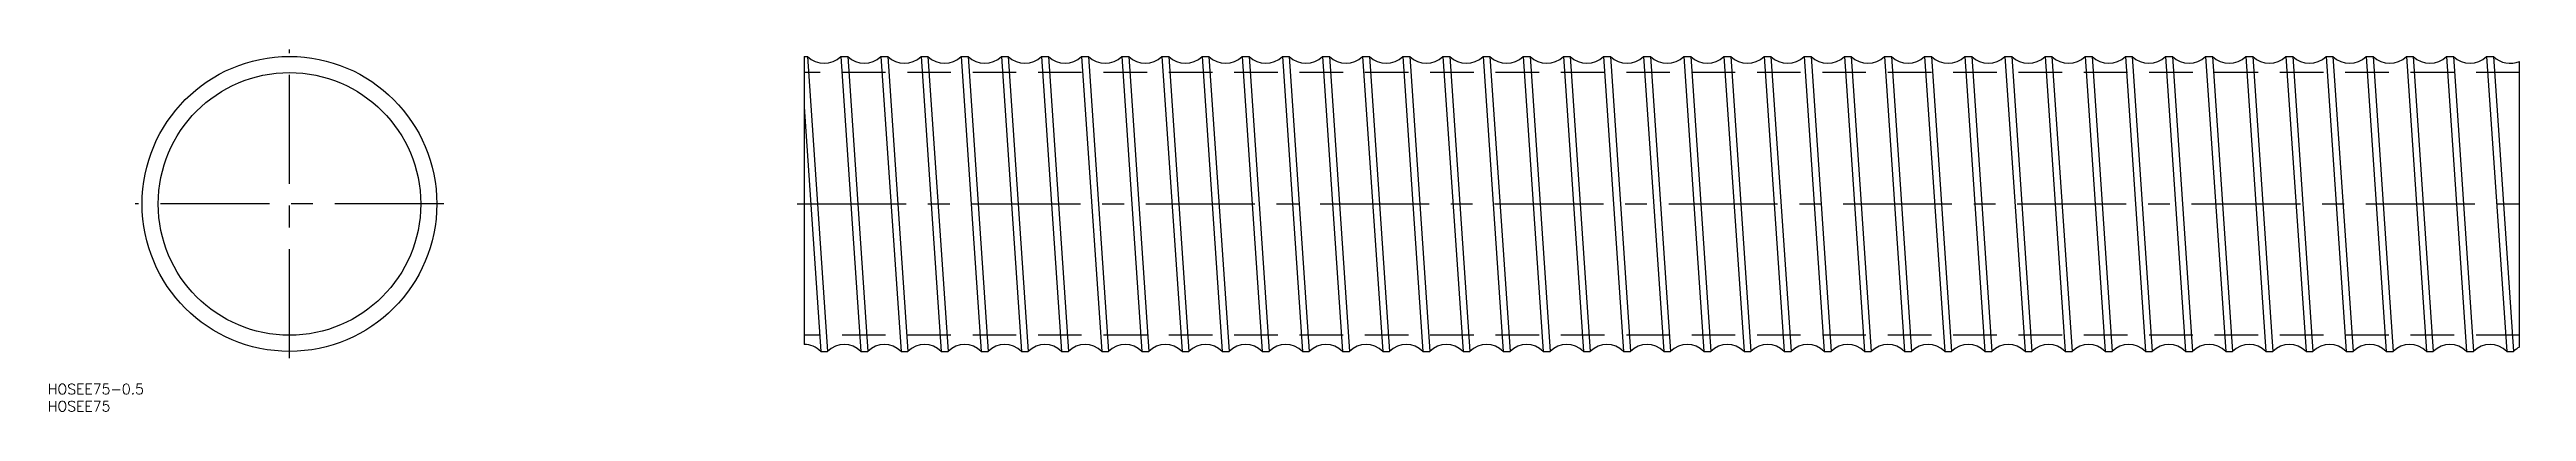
# Model space of a CAD drawing. Extents: x -70 to 652, y -60 to 45.
import ezdxf

# ---------------------------------------------------------------- set-up
doc = ezdxf.new("R2010")
doc.units = 0
doc.linetypes.add('CENTER', pattern=[50.8, 31.75, -6.35, 6.35, -6.35])
doc.linetypes.add('DASHED', pattern=[19.05, 12.7, -6.35])
doc.layers.get('0').update_dxf_attribs({"linetype": 'CONTINUOUS'})
doc.layers.add('CENTER', color=1, linetype='CENTER')
doc.styles.get("Standard").update_dxf_attribs({"font": 'txt.shx', "height": 3, "bigfont": 'bigfont.shx'})

msp = doc.modelspace()

# ---------------------------------------------------------------- linework, layer by layer
at = {"color": 7, "linetype": 'CONTINUOUS'}
for p, q in [((150, 42.95), (150, -40.95)), ((150, 42.95), (151, 42.95)), ((151, 42.95), (156.85, -42.95)), ((160.7, 42.95), (166.55, -42.95)), ((160.7, 42.95), (162.7, 42.95)), ((162.7, 42.95), (168.55, -42.95)), ((172.4, 42.95), (178.25, -42.95)), ((172.4, 42.95), (174.4, 42.95)), ((174.4, 42.95), (180.25, -42.95)), ((184.1, 42.95), (189.95, -42.95)), ((184.1, 42.95), (186.1, 42.95)), ((186.1, 42.95), (191.95, -42.95)), ((195.8, 42.95), (201.65, -42.95)), ((195.8, 42.95), (197.8, 42.95)), ((197.8, 42.95), (203.65, -42.95)), ((207.5, 42.95), (213.35, -42.95)), ((207.5, 42.95), (209.5, 42.95)), ((209.5, 42.95), (215.35, -42.95)), ((219.2, 42.95), (225.05, -42.95)), ((219.2, 42.95), (221.2, 42.95)), ((221.2, 42.95), (227.05, -42.95)), ((230.9, 42.95), (236.75, -42.95)), ((230.9, 42.95), (232.9, 42.95)), ((232.9, 42.95), (238.75, -42.95)), ((242.6, 42.95), (248.45, -42.95)), ((242.6, 42.95), (244.6, 42.95)), ((244.6, 42.95), (250.45, -42.95)), ((254.3, 42.95), (260.15, -42.95)), ((254.3, 42.95), (256.3, 42.95)), ((256.3, 42.95), (262.15, -42.95)), ((266, 42.95), (271.85, -42.95)), ((266, 42.95), (268, 42.95)), ((268, 42.95), (273.85, -42.95)), ((277.7, 42.95), (283.55, -42.95)), ((277.7, 42.95), (279.7, 42.95)), ((279.7, 42.95), (285.55, -42.95)), ((289.4, 42.95), (295.25, -42.95)), ((289.4, 42.95), (291.4, 42.95)), ((291.4, 42.95), (297.25, -42.95)), ((301.1, 42.95), (306.95, -42.95)), ((301.1, 42.95), (303.1, 42.95)), ((303.1, 42.95), (308.95, -42.95)), ((312.8, 42.95), (318.65, -42.95)), ((312.8, 42.95), (314.8, 42.95)), ((314.8, 42.95), (320.65, -42.95)), ((324.5, 42.95), (330.35, -42.95)), ((324.5, 42.95), (326.5, 42.95)), ((326.5, 42.95), (332.35, -42.95)), ((336.2, 42.95), (342.05, -42.95)), ((336.2, 42.95), (338.2, 42.95)), ((338.2, 42.95), (344.05, -42.95)), ((347.9, 42.95), (353.75, -42.95)), ((347.9, 42.95), (349.9, 42.95)), ((349.9, 42.95), (355.75, -42.95)), ((359.6, 42.95), (365.45, -42.95)), ((359.6, 42.95), (361.6, 42.95)), ((361.6, 42.95), (367.45, -42.95)), ((371.3, 42.95), (377.15, -42.95)), ((371.3, 42.95), (373.3, 42.95)), ((373.3, 42.95), (379.15, -42.95)), ((383, 42.95), (388.85, -42.95)), ((383, 42.95), (385, 42.95)), ((385, 42.95), (390.85, -42.95)), ((394.7, 42.95), (400.55, -42.95)), ((394.7, 42.95), (396.7, 42.95)), ((396.7, 42.95), (402.55, -42.95)), ((406.4, 42.95), (412.25, -42.95)), ((406.4, 42.95), (408.4, 42.95)), ((408.4, 42.95), (414.25, -42.95)), ((418.1, 42.95), (423.95, -42.95)), ((418.1, 42.95), (420.1, 42.95)), ((420.1, 42.95), (425.95, -42.95)), ((429.8, 42.95), (435.65, -42.95)), ((429.8, 42.95), (431.8, 42.95)), ((431.8, 42.95), (437.65, -42.95)), ((441.5, 42.95), (447.35, -42.95)), ((441.5, 42.95), (443.5, 42.95)), ((443.5, 42.95), (449.35, -42.95)), ((453.2, 42.95), (459.05, -42.95)), ((453.2, 42.95), (455.2, 42.95)), ((455.2, 42.95), (461.05, -42.95)), ((464.9, 42.95), (470.75, -42.95)), ((464.9, 42.95), (466.9, 42.95)), ((466.9, 42.95), (472.75, -42.95)), ((476.6, 42.95), (482.45, -42.95)), ((476.6, 42.95), (478.6, 42.95)), ((478.6, 42.95), (484.45, -42.95)), ((488.3, 42.95), (494.15, -42.95)), ((488.3, 42.95), (490.3, 42.95)), ((490.3, 42.95), (496.15, -42.95)), ((500, 42.95), (505.85, -42.95)), ((500, 42.95), (502, 42.95)), ((502, 42.95), (507.85, -42.95)), ((511.7, 42.95), (517.55, -42.95)), ((511.7, 42.95), (513.7, 42.95)), ((513.7, 42.95), (519.55, -42.95)), ((523.4, 42.95), (529.25, -42.95)), ((523.4, 42.95), (525.4, 42.95)), ((525.4, 42.95), (531.25, -42.95)), ((535.1, 42.95), (540.95, -42.95)), ((535.1, 42.95), (537.1, 42.95)), ((537.1, 42.95), (542.95, -42.95)), ((546.8, 42.95), (552.65, -42.95)), ((546.8, 42.95), (548.8, 42.95)), ((548.8, 42.95), (554.65, -42.95)), ((558.5, 42.95), (564.35, -42.95)), ((558.5, 42.95), (560.5, 42.95)), ((560.5, 42.95), (566.35, -42.95)), ((570.2, 42.95), (576.05, -42.95)), ((570.2, 42.95), (572.2, 42.95)), ((572.2, 42.95), (578.05, -42.95)), ((581.9, 42.95), (587.75, -42.95)), ((581.9, 42.95), (583.9, 42.95)), ((583.9, 42.95), (589.75, -42.95)), ((593.6, 42.95), (595.6, 42.95)), ((593.6, 42.95), (599.45, -42.95)), ((595.6, 42.95), (601.45, -42.95)), ((605.3, 42.95), (611.15, -42.95)), ((605.3, 42.95), (607.3, 42.95)), ((607.3, 42.95), (613.15, -42.95)), ((617, 42.95), (622.85, -42.95)), ((617, 42.95), (619, 42.95)), ((619, 42.95), (624.85, -42.95)), ((628.7, 42.95), (634.55, -42.95)), ((628.7, 42.95), (630.7, 42.95)), ((630.7, 42.95), (636.55, -42.95)), ((640.4, 42.95), (646.25, -42.95)), ((640.4, 42.95), (642.4, 42.95)), ((642.4, 42.95), (648.25, -42.95)), ((650, -41.69), (650, 41.52)), ((150, 28.23), (154.85, -42.95)), ((154.85, -42.95), (156.85, -42.95)), ((166.55, -42.95), (168.55, -42.95)), ((178.25, -42.95), (180.25, -42.95)), ((189.95, -42.95), (191.95, -42.95)), ((201.65, -42.95), (203.65, -42.95)), ((213.35, -42.95), (215.35, -42.95)), ((225.05, -42.95), (227.05, -42.95)), ((236.75, -42.95), (238.75, -42.95)), ((248.45, -42.95), (250.45, -42.95)), ((260.15, -42.95), (262.15, -42.95)), ((271.85, -42.95), (273.85, -42.95)), ((283.55, -42.95), (285.55, -42.95)), ((295.25, -42.95), (297.25, -42.95)), ((306.95, -42.95), (308.95, -42.95)), ((318.65, -42.95), (320.65, -42.95)), ((330.35, -42.95), (332.35, -42.95)), ((342.05, -42.95), (344.05, -42.95)), ((353.75, -42.95), (355.75, -42.95)), ((365.45, -42.95), (367.45, -42.95)), ((377.15, -42.95), (379.15, -42.95)), ((388.85, -42.95), (390.85, -42.95)), ((400.55, -42.95), (402.55, -42.95)), ((412.25, -42.95), (414.25, -42.95)), ((423.95, -42.95), (425.95, -42.95)), ((435.65, -42.95), (437.65, -42.95)), ((447.35, -42.95), (449.35, -42.95)), ((459.05, -42.95), (461.05, -42.95)), ((470.75, -42.95), (472.75, -42.95)), ((482.45, -42.95), (484.45, -42.95)), ((494.15, -42.95), (496.15, -42.95)), ((505.85, -42.95), (507.85, -42.95)), ((517.55, -42.95), (519.55, -42.95)), ((529.25, -42.95), (531.25, -42.95)), ((540.95, -42.95), (542.95, -42.95)), ((552.65, -42.95), (554.65, -42.95)), ((564.35, -42.95), (566.35, -42.95)), ((576.05, -42.95), (578.05, -42.95)), ((587.75, -42.95), (589.75, -42.95)), ((599.45, -42.95), (601.45, -42.95)), ((611.15, -42.95), (613.15, -42.95)), ((622.85, -42.95), (624.85, -42.95)), ((634.55, -42.95), (636.55, -42.95)), ((646.25, -42.95), (648.25, -42.95))]:
    msp.add_line(p, q, dxfattribs=at)
at = {"color": 3, "linetype": 'DASHED'}
for p, q in [((650, 38.25), (150, 38.25)), ((650, -38.25), (150, -38.25))]:
    msp.add_line(p, q, dxfattribs=at)
at = {"color": 7, "linetype": 'CONTINUOUS'}
for radius in [42.95, 38.25]:
    msp.add_circle((0, 0), radius, dxfattribs=at)
for centre, start, end in [((155.85, 47.82), 225.13376, 314.86624), ((167.55, 47.82), 225.13376, 314.86624), ((179.25, 47.82), 225.13376, 314.86624), ((190.95, 47.82), 225.13376, 314.86624), ((202.65, 47.82), 225.13376, 314.86624), ((214.35, 47.82), 225.13376, 314.86624), ((226.05, 47.82), 225.13376, 314.86624), ((237.75, 47.82), 225.13376, 314.86624), ((249.45, 47.82), 225.13376, 314.86624), ((261.15, 47.82), 225.13376, 314.86624), ((272.85, 47.82), 225.13376, 314.86624), ((284.55, 47.82), 225.13376, 314.86624), ((296.25, 47.82), 225.13376, 314.86624), ((307.95, 47.82), 225.13376, 314.86624), ((319.65, 47.82), 225.13376, 314.86624), ((331.35, 47.82), 225.13376, 314.86624), ((343.05, 47.82), 225.13376, 314.86624), ((354.75, 47.82), 225.13376, 314.86624), ((366.45, 47.82), 225.13376, 314.86624), ((378.15, 47.82), 225.13376, 314.86624), ((389.85, 47.82), 225.13376, 314.86624), ((401.55, 47.82), 225.13376, 314.86624), ((413.25, 47.82), 225.13376, 314.86624), ((424.95, 47.82), 225.13376, 314.86624), ((436.65, 47.82), 225.13376, 314.86624), ((448.35, 47.82), 225.13376, 314.86624), ((460.05, 47.82), 225.13376, 314.86624), ((471.75, 47.82), 225.13376, 314.86624), ((483.45, 47.82), 225.13376, 314.86624), ((495.15, 47.82), 225.13376, 314.86624), ((506.85, 47.82), 225.13376, 314.86624), ((518.55, 47.82), 225.13376, 314.86624), ((530.25, 47.82), 225.13376, 314.86624), ((541.95, 47.82), 225.13376, 314.86624), ((553.65, 47.82), 225.13376, 314.86624), ((565.35, 47.82), 225.13376, 314.86624), ((577.05, 47.82), 225.13376, 314.86624), ((588.75, 47.82), 225.13376, 314.86624), ((600.45, 47.82), 225.13376, 314.86624), ((612.15, 47.82), 225.13376, 314.86624), ((623.85, 47.82), 225.13376, 314.86624), ((635.55, 47.82), 225.13376, 314.86624), ((647.25, 47.82), 225.13376, 293.59011), ((150, -47.82), 45.13376, 90), ((161.7, -47.82), 45.13376, 134.86624), ((173.4, -47.82), 45.13376, 134.86624), ((185.1, -47.82), 45.13376, 134.86624), ((196.8, -47.82), 45.13376, 134.86624), ((208.5, -47.82), 45.13376, 134.86624), ((220.2, -47.82), 45.13376, 134.86624), ((231.9, -47.82), 45.13376, 134.86624), ((243.6, -47.82), 45.13376, 134.86624), ((255.3, -47.82), 45.13376, 134.86624), ((267, -47.82), 45.13376, 134.86624), ((278.7, -47.82), 45.13376, 134.86624), ((290.4, -47.82), 45.13376, 134.86624), ((302.1, -47.82), 45.13376, 134.86624), ((313.8, -47.82), 45.13376, 134.86624), ((325.5, -47.82), 45.13376, 134.86624), ((337.2, -47.82), 45.13376, 134.86624), ((348.9, -47.82), 45.13376, 134.86624), ((360.6, -47.82), 45.13376, 134.86624), ((372.3, -47.82), 45.13376, 134.86624), ((384, -47.82), 45.13376, 134.86624), ((395.7, -47.82), 45.13376, 134.86624), ((407.4, -47.82), 45.13376, 134.86624), ((419.1, -47.82), 45.13376, 134.86624), ((430.8, -47.82), 45.13376, 134.86624), ((442.5, -47.82), 45.13376, 134.86624), ((454.2, -47.82), 45.13376, 134.86624), ((465.9, -47.82), 45.13376, 134.86624), ((477.6, -47.82), 45.13376, 134.86624), ((489.3, -47.82), 45.13376, 134.86624), ((501, -47.82), 45.13376, 134.86624), ((512.7, -47.82), 45.13376, 134.86624), ((524.4, -47.82), 45.13376, 134.86624), ((536.1, -47.82), 45.13376, 134.86624), ((547.8, -47.82), 45.13376, 134.86624), ((559.5, -47.82), 45.13376, 134.86624), ((571.2, -47.82), 45.13376, 134.86624), ((582.9, -47.82), 45.13376, 134.86624), ((594.6, -47.82), 45.13376, 134.86624), ((606.3, -47.82), 45.13376, 134.86624), ((618, -47.82), 45.13376, 134.86624), ((629.7, -47.82), 45.13376, 134.86624), ((641.4, -47.82), 45.13376, 134.86624), ((653.1, -47.82), 116.81584, 134.86624)]:
    msp.add_arc(centre, 6.87, start, end, dxfattribs=at)
at = {"layer": 'CENTER', "color": 1, "linetype": 'CENTER'}
for p, q in [((0, -44.95), (0, 44.95)), ((44.95, 0), (-44.95, 0)), ((148, 0), (652, 0))]:
    msp.add_line(p, q, dxfattribs=at)

# ---------------------------------------------------------------- texts
at = {"color": 7, "linetype": 'CONTINUOUS'}
for s, p in [('HOSEE75-0.5', (-70.44, -55.43)), ('HOSEE75', (-70.44, -60.43))]:
    msp.add_text(s, height=3, dxfattribs=at).set_placement(p)

doc.saveas('drawing.dxf')
